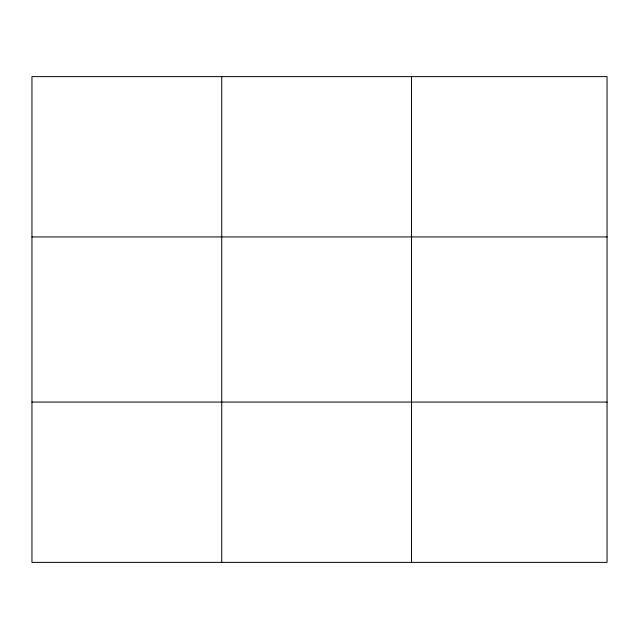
<?xml version="1.0" encoding="UTF-8"?>
<svg xmlns="http://www.w3.org/2000/svg" width="639" height="639" viewBox="0 0 639 639"><rect width="100%" height="100%" fill="white"/><g stroke="black" fill="none" stroke-linecap="round" stroke-linejoin="round"><path stroke-width="0.96" d="M221.733 562.376L221.733 76.624M411.516 562.376L411.516 76.624M607.05 402.075L607.05 562.376L31.95 562.376L31.95 76.624L607.05 76.624L607.05 402.075L31.95 402.075M31.95 236.925L607.05 236.925"/></g></svg>
